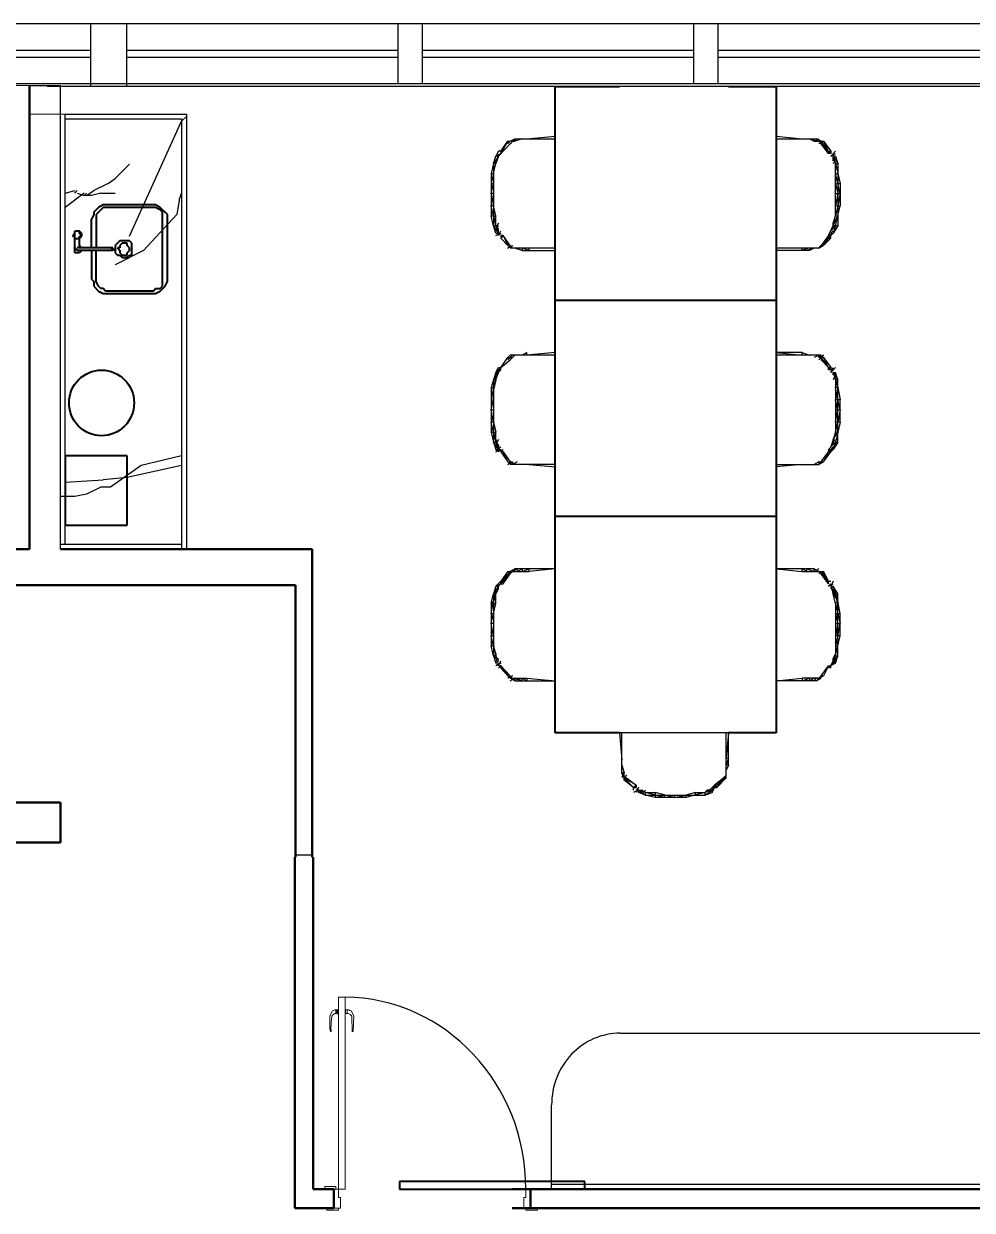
# Model space of a CAD drawing. Header units: millimetres. Extents: x -8 to 5830, y -596 to 3598.
# Drawn here: x 1678.905 to 1682.849, y 2524.939 to 2529.872 of the extents above; entities that cross this region are included whole.
import ezdxf

# ---------------------------------------------------------------- set-up
doc = ezdxf.new("R2010")
doc.units = ezdxf.units.MM
doc.linetypes.add('CONTINU', pattern=[0])
doc.layers.get('0').update_dxf_attribs({"color": 9})

msp = doc.modelspace()

# ---------------------------------------------------------------- linework, layer by layer
for p, q in [((1734.0826, 2529.8719), (1664.1826, 2529.8719)), ((1679.1826, 2529.8719), (1679.1826, 2529.6111)), ((1679.3326, 2529.8719), (1679.3326, 2529.6111)), ((1677.9576, 2529.7619), (1679.1826, 2529.7619)), ((1679.3326, 2529.7619), (1680.4618, 2529.7619)), ((1680.5618, 2529.7619), (1681.6909, 2529.7619)), ((1681.7909, 2529.7619), (1682.9201, 2529.7619)), ((1679.1826, 2529.7319), (1677.9576, 2529.7319)), ((1680.4618, 2529.7319), (1679.3326, 2529.7319)), ((1681.6909, 2529.7319), (1680.5618, 2529.7319)), ((1682.9201, 2529.7319), (1681.7909, 2529.7319)), ((1694.2826, 2529.6219), (1664.4326, 2529.6219))]:
    msp.add_line(p, q)
at = {"lineweight": 20}
for p, q in [((1678.9297, 2529.6154), (1672.5826, 2529.6154)), ((1678.9297, 2529.6154), (1678.9297, 2529.4962)), ((1681.2632, 2529.6111), (1681.4014, 2529.6111)), ((1681.5692, 2529.6111), (1681.431, 2529.6111)), ((1682.7044, 2529.6111), (1682.8426, 2529.6111)), ((1679.0778, 2529.4962), (1678.9297, 2529.4962)), ((1680.2138, 2525.8255), (1680.2138, 2524.9923)), ((1680.2412, 2525.8255), (1680.2138, 2525.8255)), ((1680.2412, 2525.0276), (1680.2412, 2525.8255)), ((1680.1568, 2525.0276), (1680.1568, 2525.0387)), ((1680.1568, 2525.0387), (1680.2032, 2525.0387)), ((1680.2412, 2525.0276), (1680.1568, 2525.0276)), ((1680.2032, 2525.0387), (1680.2032, 2525.0276)), ((1681.0496, 2525.0276), (1680.9926, 2525.0276)), ((1680.9926, 2525.0276), (1680.9926, 2524.9923)), ((1680.2138, 2524.9923), (1680.2222, 2524.9923)), ((1680.2222, 2524.9923), (1680.2222, 2524.948)), ((1680.9926, 2524.9923), (1680.9841, 2524.9923)), ((1680.9841, 2524.9923), (1680.9841, 2524.948)), ((1680.1652, 2524.9392), (1680.1652, 2524.948)), ((1680.1652, 2524.948), (1680.2222, 2524.948)), ((1680.2138, 2524.9392), (1680.1652, 2524.9392)), ((1680.2138, 2524.948), (1680.2138, 2524.9392)), ((1680.9841, 2524.948), (1681.0411, 2524.948)), ((1680.9926, 2524.9392), (1680.9926, 2524.948)), ((1681.0411, 2524.9392), (1680.9926, 2524.9392)), ((1681.0411, 2524.948), (1681.0411, 2524.9392))]:
    msp.add_line(p, q, dxfattribs=at)
at = {"lineweight": 50}
for p, q in [((1678.9297, 2529.6154), (1678.9297, 2527.6875)), ((1678.9297, 2527.6875), (1678.8409, 2527.6875)), ((1680.1044, 2527.6875), (1679.058, 2527.6875)), ((1680.1044, 2526.4067), (1680.1044, 2527.6875)), ((1678.8409, 2527.5385), (1680.0353, 2527.5385)), ((1680.0353, 2527.5385), (1680.0353, 2526.4067)), ((1675.0899, 2526.6341), (1679.058, 2526.6341)), ((1679.058, 2526.6341), (1679.058, 2526.4687)), ((1679.058, 2526.4687), (1672.5372, 2526.4687)), ((1680.0323, 2526.4067), (1680.0323, 2524.948)), ((1680.1082, 2526.4067), (1680.1082, 2525.0276)), ((1680.1948, 2525.0276), (1680.1082, 2525.0276)), ((1680.1948, 2524.948), (1680.1948, 2525.0276)), ((1684.0442, 2525.0276), (1680.9352, 2525.0276)), ((1681.0116, 2524.948), (1681.0116, 2525.0276)), ((1680.0323, 2524.948), (1680.1948, 2524.948)), ((1684.2299, 2524.948), (1680.9352, 2524.948))]:
    msp.add_line(p, q, dxfattribs=at)
at = {"linetype": 'CONTINU', "lineweight": -2}
for p, q in [((1678.9297, 2529.6154), (1679.058, 2529.6154)), ((1680.1044, 2526.4155), (1680.0353, 2526.4155))]:
    msp.add_line(p, q, dxfattribs=at)
at = {"lineweight": 25}
for p, q in [((1692.9999, 2529.6111), (1679.0028, 2529.6111)), ((1679.058, 2527.6875), (1679.058, 2529.6154)), ((1679.0778, 2527.7074), (1679.0778, 2529.4962)), ((1679.0778, 2529.4962), (1679.5812, 2529.4962)), ((1679.5812, 2529.4962), (1679.5812, 2527.6875)), ((1679.0778, 2529.4763), (1679.5615, 2529.4763)), ((1679.3443, 2528.9894), (1679.5615, 2529.4664)), ((1679.5812, 2529.4863), (1679.5615, 2529.4664)), ((1679.5615, 2529.4763), (1679.5615, 2527.6875)), ((1680.9276, 2529.3837), (1680.9474, 2529.394)), ((1680.9375, 2529.3837), (1680.9474, 2529.394)), ((1680.9474, 2529.394), (1680.9474, 2529.3837)), ((1680.977, 2529.394), (1680.9474, 2529.3837)), ((1680.9474, 2529.394), (1681.1152, 2529.394)), ((1680.9967, 2529.394), (1681.1152, 2529.4043)), ((1681.1152, 2529.4043), (1681.1152, 2528.9288)), ((1682.0332, 2529.4043), (1682.1418, 2529.394)), ((1682.0332, 2529.4043), (1682.0332, 2528.9288)), ((1682.0332, 2529.394), (1682.201, 2529.394)), ((1682.1714, 2529.394), (1682.1911, 2529.3837)), ((1682.1911, 2529.3837), (1682.2109, 2529.394)), ((1682.1911, 2529.3837), (1682.1911, 2529.394)), ((1682.2207, 2529.3837), (1682.201, 2529.394)), ((1682.201, 2529.3837), (1682.2109, 2529.394)), ((1680.9276, 2529.3733), (1680.8783, 2529.3216)), ((1680.8881, 2529.3423), (1680.9178, 2529.3837)), ((1680.9178, 2529.3837), (1680.8881, 2529.332)), ((1680.9178, 2529.3837), (1680.9474, 2529.3837)), ((1680.9178, 2529.3733), (1680.9276, 2529.3837)), ((1680.9375, 2529.3837), (1680.9276, 2529.3733)), ((1682.1911, 2529.3837), (1682.2306, 2529.3837)), ((1682.2207, 2529.3837), (1682.2109, 2529.3733)), ((1682.2503, 2529.3423), (1682.2207, 2529.3837)), ((1682.2207, 2529.3733), (1682.2207, 2529.3837)), ((1682.2207, 2529.3837), (1682.2503, 2529.332)), ((1682.2503, 2529.332), (1682.2207, 2529.3733)), ((1682.2306, 2529.3837), (1682.2602, 2529.3423)), ((1682.2503, 2529.3423), (1682.2306, 2529.3837)), ((1680.8783, 2529.3216), (1680.8585, 2529.2906)), ((1680.8585, 2529.2906), (1680.8684, 2529.3216)), ((1680.8783, 2529.3423), (1680.8684, 2529.3216)), ((1680.8684, 2529.3216), (1680.8881, 2529.332)), ((1680.8684, 2529.301), (1680.8783, 2529.3216)), ((1680.8684, 2529.3216), (1680.8783, 2529.3216)), ((1680.8783, 2529.3216), (1680.8684, 2529.2906)), ((1680.8684, 2529.301), (1680.8684, 2529.2906)), ((1680.8881, 2529.3423), (1680.8783, 2529.3423)), ((1680.8881, 2529.3423), (1680.8881, 2529.332)), ((1682.2503, 2529.332), (1682.2503, 2529.3423)), ((1682.2503, 2529.3423), (1682.2602, 2529.3423)), ((1682.2602, 2529.3423), (1682.2503, 2529.332)), ((1682.2602, 2529.332), (1682.2503, 2529.332)), ((1682.2602, 2529.3216), (1682.28, 2529.3423)), ((1682.2602, 2529.3423), (1682.2602, 2529.332)), ((1682.2602, 2529.3216), (1682.28, 2529.332)), ((1682.28, 2529.3216), (1682.2701, 2529.3216)), ((1682.2701, 2529.3216), (1682.2898, 2529.2906)), ((1682.28, 2529.2906), (1682.2701, 2529.3216)), ((1682.2701, 2529.301), (1682.2701, 2529.3216)), ((1682.2701, 2529.2906), (1682.28, 2529.301)), ((1682.28, 2529.3216), (1682.2898, 2529.2906)), ((1679.2851, 2529.2279), (1679.3443, 2529.2875)), ((1680.8585, 2529.2906), (1680.8487, 2529.2493)), ((1680.8585, 2529.2493), (1680.8487, 2529.2079)), ((1680.8487, 2529.2493), (1680.8487, 2529.0736)), ((1680.8487, 2529.2493), (1680.8585, 2529.2493)), ((1680.8585, 2529.2493), (1680.8684, 2529.2906)), ((1680.8585, 2529.2906), (1680.8585, 2529.0322)), ((1680.8684, 2529.2906), (1680.8585, 2529.2906)), ((1682.28, 2529.2906), (1682.2898, 2529.2906)), ((1682.28, 2529.0736), (1682.28, 2529.2906)), ((1682.28, 2529.2906), (1682.2997, 2529.2079)), ((1682.2997, 2529.1666), (1682.28, 2529.2493)), ((1682.28, 2529.2493), (1682.2898, 2529.2493)), ((1682.2898, 2529.2906), (1682.2898, 2529.0322)), ((1679.2555, 2529.208), (1679.1962, 2529.1782)), ((1679.2555, 2529.208), (1679.2851, 2529.2279)), ((1680.8487, 2529.2079), (1680.8585, 2529.2079)), ((1680.8487, 2529.1666), (1680.8585, 2529.2079)), ((1682.28, 2529.2079), (1682.2997, 2529.2079)), ((1682.28, 2529.2079), (1682.2898, 2529.1666)), ((1682.2997, 2529.2079), (1682.2997, 2529.1149)), ((1679.0778, 2529.1682), (1679.1173, 2529.1782)), ((1679.1567, 2529.1682), (1679.0778, 2529.1086)), ((1679.1173, 2529.1682), (1679.1271, 2529.1782)), ((1679.1271, 2529.1682), (1679.1567, 2529.1583)), ((1679.1666, 2529.1682), (1679.1567, 2529.1583)), ((1679.1864, 2529.1583), (1679.1567, 2529.1583)), ((1679.1666, 2529.1583), (1679.1962, 2529.1782)), ((1679.2258, 2529.1682), (1679.1864, 2529.1583)), ((1679.2258, 2529.1682), (1679.2851, 2529.1682)), ((1679.5516, 2529.1384), (1679.5615, 2529.1682)), ((1680.8585, 2529.1666), (1680.8487, 2529.1666)), ((1680.8487, 2529.1666), (1680.8585, 2529.1149)), ((1682.2898, 2529.1666), (1682.28, 2529.1149)), ((1682.28, 2529.1666), (1682.2997, 2529.1666)), ((1682.2997, 2529.1666), (1682.2898, 2529.1149)), ((1679.5516, 2529.1384), (1679.5417, 2529.0788)), ((1680.8585, 2529.0736), (1680.8487, 2529.1149)), ((1680.8585, 2529.1149), (1680.8487, 2529.1149)), ((1680.8684, 2529.0736), (1680.8585, 2529.1149)), ((1682.28, 2529.0322), (1682.2997, 2529.1149)), ((1682.2898, 2529.1149), (1682.28, 2529.0736)), ((1682.28, 2529.1149), (1682.2997, 2529.1149)), ((1679.4035, 2528.9297), (1679.5417, 2529.0788)), ((1680.8585, 2529.0322), (1680.8487, 2529.0736)), ((1680.8487, 2529.0736), (1680.8684, 2529.0736)), ((1680.8684, 2529.0425), (1680.8585, 2529.0736)), ((1680.8585, 2529.0736), (1680.8684, 2529.0322)), ((1680.8684, 2529.0322), (1680.8684, 2529.0736)), ((1682.2503, 2528.9909), (1682.2898, 2529.0736)), ((1682.2701, 2529.0425), (1682.28, 2529.0736)), ((1682.2701, 2529.0322), (1682.28, 2529.0736)), ((1682.28, 2529.0736), (1682.2898, 2529.0736)), ((1680.8783, 2529.0012), (1680.8585, 2529.0322)), ((1680.8585, 2529.0322), (1680.8684, 2529.0322)), ((1680.8684, 2529.0012), (1680.8585, 2529.0322)), ((1680.8783, 2529.0425), (1680.8684, 2529.0219)), ((1680.8684, 2529.0322), (1680.8783, 2529.0012)), ((1680.8684, 2529.0219), (1680.8783, 2529.0322)), ((1680.8684, 2529.0322), (1680.8783, 2529.0115)), ((1680.8684, 2528.9909), (1680.8881, 2529.0012)), ((1680.8684, 2529.0012), (1680.8783, 2529.0012)), ((1680.8783, 2529.0012), (1680.8783, 2529.0219)), ((1680.8783, 2528.9909), (1680.8881, 2529.0115)), ((1680.8881, 2529.0012), (1680.8783, 2528.9909)), ((1682.2207, 2528.9495), (1682.2701, 2529.0012)), ((1682.2701, 2529.0012), (1682.2503, 2528.9909)), ((1682.2602, 2529.0115), (1682.28, 2529.0322)), ((1682.2602, 2529.0012), (1682.2701, 2529.0115)), ((1682.2701, 2529.0219), (1682.2701, 2529.0425)), ((1682.2898, 2529.0322), (1682.2701, 2529.0322)), ((1682.28, 2529.0322), (1682.2701, 2529.0012)), ((1682.2898, 2529.0322), (1682.2701, 2529.0012)), ((1680.898, 2528.9909), (1680.8881, 2528.9805)), ((1680.898, 2528.9909), (1680.8881, 2528.9909)), ((1680.8881, 2528.9909), (1680.8881, 2528.9805)), ((1680.8881, 2528.9805), (1680.9178, 2528.9495)), ((1680.898, 2528.9909), (1680.9178, 2528.9495)), ((1680.9276, 2528.9495), (1680.898, 2528.9909)), ((1680.9178, 2528.9495), (1680.9276, 2528.9495)), ((1680.9276, 2528.9495), (1680.9178, 2528.9392)), ((1680.9178, 2528.9392), (1680.9375, 2528.9495)), ((1680.9375, 2528.9495), (1680.9276, 2528.9392)), ((1682.2109, 2528.9392), (1682.2306, 2528.9495)), ((1682.2109, 2528.9392), (1682.2207, 2528.9495)), ((1682.2503, 2528.9909), (1682.2207, 2528.9495)), ((1682.2207, 2528.9495), (1682.2306, 2528.9495)), ((1682.2306, 2528.9495), (1682.2602, 2528.9805)), ((1682.2306, 2528.9495), (1682.2503, 2528.9805)), ((1682.2602, 2528.9909), (1682.2503, 2528.9909)), ((1682.2503, 2528.9805), (1682.2503, 2528.9909)), ((1682.2503, 2528.9805), (1682.2602, 2528.9805)), ((1682.2602, 2528.9805), (1682.2602, 2528.9909)), ((1679.4035, 2528.9297), (1679.2851, 2528.8701)), ((1681.1152, 2528.9392), (1680.9276, 2528.9392)), ((1680.977, 2528.9288), (1680.9474, 2528.9392)), ((1680.9572, 2528.9392), (1680.977, 2528.9288)), ((1681.0066, 2528.9288), (1680.977, 2528.9392)), ((1680.977, 2528.9392), (1680.977, 2528.9288)), ((1680.977, 2528.9288), (1681.1152, 2528.9288)), ((1681.0066, 2528.9288), (1681.0066, 2528.9392)), ((1682.2109, 2528.9392), (1682.0332, 2528.9392)), ((1682.1714, 2528.9288), (1682.0332, 2528.9288)), ((1682.1418, 2528.9288), (1682.1418, 2528.9392)), ((1682.1615, 2528.9392), (1682.1418, 2528.9288)), ((1682.1615, 2528.9392), (1682.1615, 2528.9288)), ((1682.1911, 2528.9392), (1682.1615, 2528.9288)), ((1682.1911, 2528.9392), (1682.1714, 2528.9288)), ((1680.8881, 2528.443), (1680.9178, 2528.4844)), ((1680.8881, 2528.443), (1680.9276, 2528.474)), ((1680.9178, 2528.4844), (1680.9276, 2528.4947)), ((1680.9178, 2528.474), (1680.9276, 2528.4844)), ((1680.9178, 2528.4844), (1680.9375, 2528.4844)), ((1680.9276, 2528.4844), (1680.9375, 2528.4947)), ((1681.1152, 2528.4947), (1680.9276, 2528.4947)), ((1680.9276, 2528.474), (1680.9375, 2528.4844)), ((1680.9474, 2528.4947), (1680.9375, 2528.4844)), ((1680.9967, 2528.505), (1680.977, 2528.4947)), ((1681.1152, 2528.505), (1680.9967, 2528.4947)), ((1680.9967, 2528.4947), (1680.9967, 2528.505)), ((1681.1152, 2528.505), (1681.1152, 2528.0296)), ((1682.0332, 2528.505), (1682.0332, 2528.0296)), ((1682.1418, 2528.505), (1682.0332, 2528.505)), ((1682.0332, 2528.505), (1682.1418, 2528.4947)), ((1682.2207, 2528.4947), (1682.0332, 2528.4947)), ((1682.1418, 2528.4947), (1682.1418, 2528.505)), ((1682.1418, 2528.505), (1682.1714, 2528.4947)), ((1682.2109, 2528.4947), (1682.1911, 2528.4844)), ((1682.2306, 2528.4947), (1682.2109, 2528.4844)), ((1682.2109, 2528.4844), (1682.2207, 2528.4947)), ((1682.2109, 2528.4844), (1682.2109, 2528.4947)), ((1682.2306, 2528.4844), (1682.2109, 2528.4844)), ((1682.2109, 2528.474), (1682.2207, 2528.4844)), ((1682.2207, 2528.4844), (1682.2306, 2528.4947)), ((1682.2503, 2528.443), (1682.2207, 2528.4844)), ((1682.2207, 2528.4844), (1682.2207, 2528.474)), ((1682.2207, 2528.474), (1682.2503, 2528.443)), ((1682.2503, 2528.443), (1682.2306, 2528.4844)), ((1682.2306, 2528.4844), (1682.2602, 2528.443)), ((1680.8684, 2528.4224), (1680.8585, 2528.3913)), ((1680.8783, 2528.4224), (1680.8585, 2528.3913)), ((1680.8684, 2528.4224), (1680.8783, 2528.443)), ((1680.8684, 2528.4224), (1680.8881, 2528.443)), ((1680.8881, 2528.4327), (1680.8684, 2528.4224)), ((1680.8684, 2528.412), (1680.8881, 2528.4327)), ((1680.8684, 2528.4224), (1680.8783, 2528.4224)), ((1680.8684, 2528.3913), (1680.8783, 2528.4224)), ((1680.8684, 2528.3913), (1680.8684, 2528.412)), ((1680.8783, 2528.443), (1680.8881, 2528.443)), ((1680.8881, 2528.4327), (1680.8881, 2528.443)), ((1682.2503, 2528.443), (1682.2602, 2528.443)), ((1682.2503, 2528.4327), (1682.2602, 2528.443)), ((1682.2503, 2528.4327), (1682.2503, 2528.443)), ((1682.2602, 2528.4327), (1682.2503, 2528.4327)), ((1682.28, 2528.443), (1682.2602, 2528.4224)), ((1682.2602, 2528.4224), (1682.2701, 2528.443)), ((1682.2602, 2528.443), (1682.2602, 2528.4327)), ((1682.2701, 2528.4224), (1682.2898, 2528.3913)), ((1682.2701, 2528.4224), (1682.28, 2528.3913)), ((1682.2701, 2528.412), (1682.2701, 2528.4224)), ((1682.2701, 2528.4224), (1682.28, 2528.4224)), ((1682.28, 2528.412), (1682.2701, 2528.3913)), ((1682.2898, 2528.3913), (1682.28, 2528.4224)), ((1680.8585, 2528.3913), (1680.8487, 2528.3603)), ((1680.8487, 2528.3603), (1680.8585, 2528.3603)), ((1680.8487, 2528.3603), (1680.8487, 2528.1743)), ((1680.8585, 2528.3603), (1680.8487, 2528.3086)), ((1680.8684, 2528.3913), (1680.8585, 2528.35)), ((1680.8585, 2528.3913), (1680.8585, 2528.1329)), ((1680.8585, 2528.3913), (1680.8684, 2528.3913)), ((1680.8684, 2528.3913), (1680.8585, 2528.3603)), ((1682.2898, 2528.3913), (1682.28, 2528.3913)), ((1682.28, 2528.3913), (1682.2898, 2528.3603)), ((1682.28, 2528.3913), (1682.28, 2528.1743)), ((1682.2898, 2528.3086), (1682.28, 2528.3603)), ((1682.2898, 2528.3603), (1682.28, 2528.3603)), ((1682.2898, 2528.1329), (1682.2898, 2528.3913)), ((1682.2898, 2528.3603), (1682.2997, 2528.3086)), ((1680.8487, 2528.2673), (1680.8585, 2528.3086)), ((1680.8487, 2528.3086), (1680.8585, 2528.3086)), ((1682.2997, 2528.2673), (1682.28, 2528.35)), ((1682.2898, 2528.2673), (1682.28, 2528.3086)), ((1682.2997, 2528.3086), (1682.28, 2528.3086)), ((1682.2997, 2528.2156), (1682.2997, 2528.3086)), ((1680.8585, 2528.2156), (1680.8487, 2528.2673)), ((1680.8487, 2528.2673), (1680.8585, 2528.2673)), ((1682.28, 2528.2156), (1682.2898, 2528.2673)), ((1682.28, 2528.2673), (1682.2997, 2528.2673)), ((1682.2997, 2528.2673), (1682.2898, 2528.2156)), ((1680.8585, 2528.1743), (1680.8487, 2528.2156)), ((1680.8585, 2528.2156), (1680.8487, 2528.2156)), ((1680.8585, 2528.2156), (1680.8684, 2528.1743)), ((1682.28, 2528.1743), (1682.2898, 2528.2156)), ((1682.2997, 2528.2156), (1682.28, 2528.2156)), ((1682.2997, 2528.2156), (1682.28, 2528.1329)), ((1680.8487, 2528.1743), (1680.8684, 2528.1743)), ((1680.8487, 2528.1743), (1680.8585, 2528.1329)), ((1680.8585, 2528.1743), (1680.8684, 2528.1329)), ((1680.8684, 2528.1433), (1680.8585, 2528.1743)), ((1680.8684, 2528.1329), (1680.8684, 2528.1743)), ((1682.28, 2528.1743), (1682.2701, 2528.1433)), ((1682.2701, 2528.1433), (1682.2898, 2528.1743)), ((1682.2898, 2528.1743), (1682.28, 2528.1743)), ((1680.8684, 2528.1123), (1680.8585, 2528.1329)), ((1680.8585, 2528.1329), (1680.8684, 2528.1019)), ((1680.8783, 2528.1019), (1680.8585, 2528.1329)), ((1680.8585, 2528.1329), (1680.8684, 2528.1329)), ((1680.8684, 2528.1433), (1680.8783, 2528.1123)), ((1680.8783, 2528.1433), (1680.8684, 2528.1226)), ((1680.8684, 2528.1329), (1680.8783, 2528.1123)), ((1680.8783, 2528.1019), (1680.8684, 2528.1329)), ((1680.8684, 2528.1019), (1680.8684, 2528.1123)), ((1680.8881, 2528.1123), (1680.8684, 2528.0916)), ((1680.8783, 2528.1226), (1680.8783, 2528.1019)), ((1682.28, 2528.1329), (1682.2503, 2528.1019)), ((1682.2701, 2528.1433), (1682.2602, 2528.1123)), ((1682.2898, 2528.1329), (1682.2602, 2528.1019)), ((1682.2602, 2528.0916), (1682.2701, 2528.1123)), ((1682.2701, 2528.1329), (1682.28, 2528.1433)), ((1682.2701, 2528.1433), (1682.2701, 2528.1226)), ((1682.2898, 2528.1329), (1682.2701, 2528.1019)), ((1682.28, 2528.1329), (1682.2701, 2528.1019)), ((1682.2701, 2528.1019), (1682.2701, 2528.1123)), ((1682.28, 2528.1329), (1682.2898, 2528.1329)), ((1679.5615, 2528.0751), (1679.3937, 2528.0353)), ((1680.8684, 2528.1019), (1680.8881, 2528.1019)), ((1680.8684, 2528.0916), (1680.8881, 2528.1019)), ((1680.8881, 2528.1019), (1680.8783, 2528.0916)), ((1680.898, 2528.1019), (1680.8881, 2528.0916)), ((1680.8881, 2528.1019), (1680.8881, 2528.0916)), ((1680.898, 2528.0916), (1680.8881, 2528.0916)), ((1680.8881, 2528.0916), (1680.9178, 2528.0502)), ((1680.9178, 2528.0502), (1680.898, 2528.0916)), ((1680.898, 2528.0916), (1680.9276, 2528.0502)), ((1682.2207, 2528.0502), (1682.2503, 2528.0916)), ((1682.2306, 2528.0502), (1682.2602, 2528.0916)), ((1682.2503, 2528.0916), (1682.2306, 2528.0502)), ((1682.2503, 2528.1019), (1682.2503, 2528.0916)), ((1682.2701, 2528.1019), (1682.2503, 2528.0916)), ((1682.2503, 2528.1019), (1682.2701, 2528.1019)), ((1682.2503, 2528.0916), (1682.2602, 2528.0916)), ((1682.2602, 2528.0916), (1682.2701, 2528.1019)), ((1679.3937, 2528.0353), (1679.2653, 2527.9459)), ((1679.5615, 2528.0353), (1679.3344, 2527.9857)), ((1680.9276, 2528.0502), (1680.9178, 2528.0399)), ((1680.9178, 2528.0502), (1680.9375, 2528.0502)), ((1680.9178, 2528.0399), (1680.9375, 2528.0502)), ((1680.9276, 2528.0399), (1680.9375, 2528.0502)), ((1681.1152, 2528.0399), (1680.9276, 2528.0399)), ((1680.9572, 2528.0502), (1680.9375, 2528.0399)), ((1680.9375, 2528.0502), (1680.9375, 2528.0399)), ((1681.0066, 2528.0399), (1681.1152, 2528.0296)), ((1682.1418, 2528.0399), (1682.0332, 2528.0296)), ((1682.0332, 2528.0399), (1682.2109, 2528.0399)), ((1682.2109, 2528.0502), (1682.1911, 2528.0399)), ((1682.2207, 2528.0502), (1682.2109, 2528.0399)), ((1682.2109, 2528.0399), (1682.2306, 2528.0502)), ((1682.2109, 2528.0502), (1682.2109, 2528.0399)), ((1682.2109, 2528.0502), (1682.2306, 2528.0502)), ((1679.0778, 2527.9658), (1679.2357, 2527.9757)), ((1679.3344, 2527.9857), (1679.2357, 2527.9757)), ((1679.1666, 2527.9161), (1679.1173, 2527.9062)), ((1679.2258, 2527.9459), (1679.1666, 2527.9161)), ((1679.2653, 2527.9459), (1679.2258, 2527.9459)), ((1679.1173, 2527.9062), (1679.058, 2527.9062)), ((1679.5615, 2527.7074), (1679.058, 2527.7074)), ((1679.5812, 2527.6875), (1679.058, 2527.6875)), ((1680.9178, 2527.5954), (1680.8881, 2527.5541)), ((1680.898, 2527.5541), (1680.9178, 2527.5954)), ((1680.9276, 2527.5954), (1680.898, 2527.5541)), ((1680.898, 2527.5437), (1680.9276, 2527.5954)), ((1680.898, 2527.5437), (1680.9276, 2527.5851)), ((1680.9178, 2527.5954), (1681.0066, 2527.5954)), ((1680.9474, 2527.6058), (1680.9276, 2527.5954)), ((1680.9375, 2527.5954), (1680.9276, 2527.5851)), ((1680.9276, 2527.5851), (1680.9276, 2527.5954)), ((1680.9375, 2527.5954), (1680.9474, 2527.6058)), ((1680.9375, 2527.5954), (1680.9572, 2527.6058)), ((1681.1152, 2527.6058), (1680.9474, 2527.6058)), ((1680.9572, 2527.6058), (1680.9572, 2527.5954)), ((1680.9572, 2527.5954), (1680.977, 2527.6058)), ((1680.977, 2527.6058), (1680.977, 2527.5954)), ((1680.977, 2527.5954), (1681.0066, 2527.6058)), ((1681.1152, 2527.6058), (1681.0066, 2527.5954)), ((1681.0066, 2527.5954), (1681.0066, 2527.6058)), ((1681.1152, 2527.1406), (1681.1152, 2527.6058)), ((1682.1911, 2527.6058), (1682.0332, 2527.6058)), ((1682.0332, 2527.1406), (1682.0332, 2527.6058)), ((1682.0332, 2527.6058), (1682.1418, 2527.5954)), ((1682.1615, 2527.5954), (1682.1418, 2527.6058)), ((1682.1418, 2527.5954), (1682.1418, 2527.6058)), ((1682.1418, 2527.5954), (1682.2306, 2527.5954)), ((1682.1615, 2527.5954), (1682.1615, 2527.6058)), ((1682.1615, 2527.6058), (1682.1911, 2527.5954)), ((1682.2109, 2527.5954), (1682.1911, 2527.6058)), ((1682.1911, 2527.5954), (1682.1911, 2527.6058)), ((1682.2109, 2527.6058), (1682.1911, 2527.5954)), ((1682.2207, 2527.5954), (1682.2109, 2527.5851)), ((1682.2207, 2527.5851), (1682.2207, 2527.5954)), ((1682.2207, 2527.5954), (1682.2503, 2527.5541)), ((1682.2207, 2527.5954), (1682.2503, 2527.5437)), ((1682.2503, 2527.5437), (1682.2207, 2527.5851)), ((1682.2503, 2527.5541), (1682.2306, 2527.5954)), ((1682.2306, 2527.5954), (1682.2503, 2527.5437)), ((1680.8783, 2527.5334), (1680.8585, 2527.5024)), ((1680.8684, 2527.5334), (1680.8585, 2527.5024)), ((1680.8881, 2527.5541), (1680.8684, 2527.5334)), ((1680.8684, 2527.5334), (1680.8881, 2527.5437)), ((1680.8684, 2527.5334), (1680.8783, 2527.5334)), ((1680.8684, 2527.5024), (1680.8783, 2527.5334)), ((1680.8684, 2527.5024), (1680.8783, 2527.5231)), ((1680.8783, 2527.5334), (1680.898, 2527.5541)), ((1680.8783, 2527.5231), (1680.8783, 2527.5334)), ((1680.8881, 2527.5437), (1680.8881, 2527.5541)), ((1680.8881, 2527.5541), (1680.898, 2527.5541)), ((1680.8881, 2527.5437), (1680.898, 2527.5437)), ((1680.898, 2527.5541), (1680.898, 2527.5437)), ((1682.2503, 2527.5437), (1682.2503, 2527.5541)), ((1682.2503, 2527.5541), (1682.2602, 2527.5541)), ((1682.2602, 2527.5437), (1682.2503, 2527.5334)), ((1682.2503, 2527.5334), (1682.2701, 2527.5437)), ((1682.2701, 2527.5541), (1682.2602, 2527.5334)), ((1682.2602, 2527.5231), (1682.2701, 2527.5334)), ((1682.2602, 2527.5334), (1682.2701, 2527.5024)), ((1682.28, 2527.5024), (1682.2602, 2527.5334)), ((1682.2602, 2527.5334), (1682.2701, 2527.5334)), ((1682.2898, 2527.5024), (1682.2701, 2527.5334)), ((1682.2701, 2527.5334), (1682.28, 2527.5024)), ((1682.2701, 2527.5231), (1682.2701, 2527.5024)), ((1680.8487, 2527.461), (1680.8585, 2527.5024)), ((1680.8487, 2527.4197), (1680.8585, 2527.4714)), ((1680.8585, 2527.4714), (1680.8487, 2527.461)), ((1680.8585, 2527.461), (1680.8684, 2527.5024)), ((1680.8585, 2527.5024), (1680.8585, 2527.244)), ((1680.8585, 2527.4714), (1680.8684, 2527.5024)), ((1680.8585, 2527.5024), (1680.8684, 2527.5024)), ((1680.8684, 2527.461), (1680.8684, 2527.5024)), ((1682.28, 2527.461), (1682.2701, 2527.5024)), ((1682.2701, 2527.5024), (1682.2898, 2527.4714)), ((1682.2701, 2527.5024), (1682.2898, 2527.5024)), ((1682.28, 2527.5024), (1682.2898, 2527.4714)), ((1682.2997, 2527.4197), (1682.28, 2527.5024)), ((1682.2898, 2527.4714), (1682.28, 2527.461)), ((1682.2898, 2527.244), (1682.2898, 2527.5024)), ((1682.2997, 2527.4197), (1682.2898, 2527.4714)), ((1680.8487, 2527.461), (1680.8487, 2527.2853)), ((1680.8585, 2527.461), (1680.8684, 2527.461)), ((1680.8585, 2527.4197), (1680.8684, 2527.461)), ((1682.28, 2527.461), (1682.2997, 2527.3784)), ((1682.28, 2527.461), (1682.28, 2527.244)), ((1680.8487, 2527.3784), (1680.8585, 2527.4197)), ((1680.8487, 2527.4197), (1680.8585, 2527.4197)), ((1680.8585, 2527.3784), (1680.8487, 2527.3784)), ((1680.8585, 2527.3267), (1680.8487, 2527.3784)), ((1682.28, 2527.4197), (1682.2898, 2527.3784)), ((1682.28, 2527.4197), (1682.2997, 2527.4197)), ((1682.28, 2527.3784), (1682.2997, 2527.3784)), ((1682.2898, 2527.3784), (1682.28, 2527.3267)), ((1682.2898, 2527.3267), (1682.2997, 2527.3784)), ((1682.2997, 2527.3267), (1682.2997, 2527.4197)), ((1680.8585, 2527.2853), (1680.8487, 2527.3267)), ((1680.8487, 2527.3267), (1680.8585, 2527.3267)), ((1682.28, 2527.244), (1682.2997, 2527.3267)), ((1682.2898, 2527.3267), (1682.28, 2527.2853)), ((1682.2997, 2527.3267), (1682.28, 2527.3267)), ((1680.8585, 2527.244), (1680.8487, 2527.2853)), ((1680.8487, 2527.2853), (1680.8585, 2527.2853)), ((1680.8684, 2527.2543), (1680.8585, 2527.2853)), ((1680.8585, 2527.2853), (1680.8684, 2527.244)), ((1682.28, 2527.2853), (1682.2898, 2527.2853)), ((1680.8585, 2527.244), (1680.8783, 2527.2233)), ((1680.8684, 2527.244), (1680.8585, 2527.244)), ((1680.8585, 2527.244), (1680.8684, 2527.213)), ((1680.8684, 2527.2543), (1680.8684, 2527.2336)), ((1680.8783, 2527.2233), (1680.8684, 2527.244)), ((1680.8684, 2527.2233), (1680.8783, 2527.2336)), ((1680.8684, 2527.213), (1680.8783, 2527.2233)), ((1680.8783, 2527.2026), (1680.8881, 2527.2233)), ((1682.2602, 2527.2026), (1682.28, 2527.244)), ((1682.28, 2527.2543), (1682.2701, 2527.2336)), ((1682.2898, 2527.244), (1682.2701, 2527.213)), ((1682.2701, 2527.2336), (1682.28, 2527.244)), ((1682.28, 2527.244), (1682.2701, 2527.213)), ((1682.2701, 2527.213), (1682.2701, 2527.2336)), ((1682.28, 2527.244), (1682.2898, 2527.244)), ((1682.28, 2527.213), (1682.2898, 2527.244)), ((1680.8881, 2527.213), (1680.8684, 2527.2026)), ((1680.8684, 2527.2026), (1680.8783, 2527.213)), ((1680.8881, 2527.2026), (1680.8783, 2527.2026)), ((1680.8783, 2527.1923), (1680.8881, 2527.2026)), ((1680.9276, 2527.1613), (1680.8881, 2527.2026)), ((1680.8881, 2527.2026), (1680.9178, 2527.1613)), ((1680.8881, 2527.2026), (1680.8881, 2527.1923)), ((1680.8881, 2527.1923), (1680.9178, 2527.1613)), ((1682.2207, 2527.1613), (1682.2503, 2527.2026)), ((1682.2503, 2527.2026), (1682.2306, 2527.1613)), ((1682.2503, 2527.1923), (1682.2701, 2527.213)), ((1682.2503, 2527.2026), (1682.2602, 2527.2026)), ((1682.28, 2527.213), (1682.2602, 2527.2026)), ((1682.2602, 2527.1923), (1682.2602, 2527.2026)), ((1682.2701, 2527.213), (1682.28, 2527.213)), ((1680.9178, 2527.1613), (1680.9276, 2527.1613)), ((1680.9276, 2527.1613), (1680.9178, 2527.151)), ((1680.9375, 2527.1613), (1680.9178, 2527.151)), ((1680.9276, 2527.151), (1680.9375, 2527.1613)), ((1680.9474, 2527.1406), (1680.9276, 2527.151)), ((1680.9276, 2527.1406), (1680.9474, 2527.151)), ((1680.9276, 2527.151), (1680.9967, 2527.151)), ((1680.9474, 2527.151), (1680.9474, 2527.1406)), ((1680.977, 2527.1406), (1680.9474, 2527.151)), ((1680.9474, 2527.151), (1680.9671, 2527.1406)), ((1680.9474, 2527.1406), (1681.1152, 2527.1406)), ((1680.977, 2527.1406), (1680.977, 2527.151)), ((1680.977, 2527.151), (1680.9967, 2527.1406)), ((1680.9967, 2527.151), (1681.1152, 2527.1406)), ((1680.9967, 2527.151), (1680.9967, 2527.1406)), ((1682.0332, 2527.1406), (1682.1418, 2527.151)), ((1682.201, 2527.1406), (1682.0332, 2527.1406)), ((1682.1418, 2527.1406), (1682.1714, 2527.151)), ((1682.2207, 2527.151), (1682.1418, 2527.151)), ((1682.1418, 2527.151), (1682.1418, 2527.1406)), ((1682.1714, 2527.151), (1682.1714, 2527.1406)), ((1682.1714, 2527.1406), (1682.1911, 2527.151)), ((1682.1911, 2527.1406), (1682.201, 2527.151)), ((1682.2109, 2527.151), (1682.201, 2527.1406)), ((1682.201, 2527.1406), (1682.2207, 2527.151)), ((1682.2109, 2527.151), (1682.2207, 2527.1613)), ((1682.2109, 2527.151), (1682.2306, 2527.1613)), ((1682.2306, 2527.1613), (1682.2207, 2527.1613)), ((1681.8358, 2526.9235), (1681.3817, 2526.9235)), ((1681.3817, 2526.9235), (1681.3916, 2526.8098)), ((1681.3916, 2526.7582), (1681.3916, 2526.9235)), ((1681.8358, 2526.9235), (1681.8259, 2526.8202)), ((1681.8259, 2526.7375), (1681.8259, 2526.9235)), ((1681.8358, 2526.7892), (1681.8358, 2526.9235)), ((1681.3916, 2526.7892), (1681.4014, 2526.7582)), ((1681.8259, 2526.8202), (1681.8358, 2526.8202)), ((1681.8358, 2526.8202), (1681.8259, 2526.7892)), ((1681.8358, 2526.7892), (1681.8259, 2526.7892)), ((1681.8358, 2526.7892), (1681.8259, 2526.7685)), ((1681.4014, 2526.7375), (1681.3916, 2526.7582)), ((1681.4014, 2526.7582), (1681.3916, 2526.7582)), ((1681.3916, 2526.7478), (1681.4014, 2526.7582)), ((1681.4014, 2526.7582), (1681.3916, 2526.7375)), ((1681.4014, 2526.7272), (1681.4014, 2526.7582)), ((1681.4113, 2526.7478), (1681.4014, 2526.7375)), ((1681.4409, 2526.6961), (1681.4014, 2526.7375)), ((1681.4014, 2526.7375), (1681.4113, 2526.7375)), ((1681.4508, 2526.7065), (1681.4014, 2526.7375)), ((1681.4113, 2526.7375), (1681.4508, 2526.7065)), ((1681.8259, 2526.7478), (1681.7667, 2526.6858)), ((1681.816, 2526.7375), (1681.7765, 2526.7065)), ((1681.7864, 2526.7065), (1681.8259, 2526.7375)), ((1681.7864, 2526.6961), (1681.8259, 2526.7375)), ((1681.816, 2526.7272), (1681.8259, 2526.7478)), ((1681.816, 2526.7375), (1681.8259, 2526.7375)), ((1681.4409, 2526.6961), (1681.4014, 2526.7272)), ((1681.4409, 2526.6961), (1681.4508, 2526.7065)), ((1681.4409, 2526.6961), (1681.4508, 2526.6961)), ((1681.4409, 2526.6858), (1681.4409, 2526.6961)), ((1681.4607, 2526.6858), (1681.4409, 2526.6755)), ((1681.4508, 2526.7065), (1681.4508, 2526.6961)), ((1681.4607, 2526.6961), (1681.4508, 2526.6858)), ((1681.4607, 2526.6961), (1681.4508, 2526.6755)), ((1681.4903, 2526.6755), (1681.4607, 2526.6858)), ((1681.4607, 2526.6755), (1681.4607, 2526.6858)), ((1681.4607, 2526.6858), (1681.4804, 2526.6858)), ((1681.4607, 2526.6858), (1681.4903, 2526.6651)), ((1681.4804, 2526.6755), (1681.4903, 2526.6858)), ((1681.7371, 2526.6651), (1681.7667, 2526.6858)), ((1681.7371, 2526.6755), (1681.7568, 2526.6858)), ((1681.7667, 2526.6858), (1681.7371, 2526.6755)), ((1681.7469, 2526.6858), (1681.7371, 2526.6755)), ((1681.7667, 2526.6858), (1681.7469, 2526.6858)), ((1681.7568, 2526.6858), (1681.7765, 2526.7065)), ((1681.7765, 2526.7065), (1681.7667, 2526.6858)), ((1681.7667, 2526.6755), (1681.7765, 2526.6961)), ((1681.7667, 2526.6858), (1681.7667, 2526.6755)), ((1681.7864, 2526.7065), (1681.7765, 2526.7065)), ((1681.7765, 2526.7065), (1681.7765, 2526.6961)), ((1681.7765, 2526.6961), (1681.7864, 2526.6961)), ((1681.7864, 2526.6961), (1681.7864, 2526.7065)), ((1681.4903, 2526.6651), (1681.4607, 2526.6755)), ((1681.5692, 2526.6548), (1681.4903, 2526.6755)), ((1681.4903, 2526.6651), (1681.4903, 2526.6755)), ((1681.4903, 2526.6755), (1681.5298, 2526.6755)), ((1681.5298, 2526.6548), (1681.4903, 2526.6651)), ((1681.4903, 2526.6651), (1681.7371, 2526.6651)), ((1681.5298, 2526.6755), (1681.5298, 2526.6548)), ((1681.6087, 2526.6548), (1681.5298, 2526.6755)), ((1681.6581, 2526.6548), (1681.5298, 2526.6548)), ((1681.5692, 2526.6548), (1681.5692, 2526.6651)), ((1681.6087, 2526.6651), (1681.6087, 2526.6548)), ((1681.6087, 2526.6548), (1681.6581, 2526.6651)), ((1681.7371, 2526.6755), (1681.6581, 2526.6548)), ((1681.6976, 2526.6755), (1681.6581, 2526.6651)), ((1681.6581, 2526.6651), (1681.6581, 2526.6548)), ((1681.6976, 2526.6755), (1681.7371, 2526.6755)), ((1681.6976, 2526.6651), (1681.6976, 2526.6755)), ((1681.7371, 2526.6755), (1681.7371, 2526.6651)), ((1681.7371, 2526.6651), (1681.7667, 2526.6755)), ((1681.3847, 2525.6752), (1683.1872, 2525.6752)), ((1681.0998, 2525.0276), (1681.0998, 2525.3768)), ((1681.0998, 2525.0475), (1683.1872, 2525.0475)), ((1681.4671, 2525.0276), (1681.3151, 2525.0276)), ((1681.6929, 2525.0276), (1681.543, 2525.0276)), ((1682.1467, 2525.0276), (1681.9947, 2525.0276))]:
    msp.add_line(p, q, dxfattribs=at)
at = {"lineweight": 40}
for p, q in [((1681.1152, 2529.6111), (1681.3817, 2529.6111)), ((1681.1152, 2526.9235), (1681.1152, 2529.6111)), ((1681.8358, 2529.6111), (1682.0332, 2529.6111)), ((1682.0332, 2529.6111), (1682.0332, 2526.9235)), ((1679.1962, 2529.0887), (1679.216, 2529.1086)), ((1679.2258, 2529.0987), (1679.2061, 2529.0788)), ((1679.2357, 2529.1186), (1679.216, 2529.1086)), ((1679.2357, 2529.1086), (1679.2258, 2529.0987)), ((1679.4529, 2529.1186), (1679.2357, 2529.1186)), ((1679.4529, 2529.1086), (1679.2357, 2529.1086)), ((1679.4726, 2529.1086), (1679.4529, 2529.1186)), ((1679.4726, 2529.0987), (1679.4529, 2529.1086)), ((1679.4825, 2529.0987), (1679.4726, 2529.1086)), ((1679.4825, 2529.0887), (1679.4726, 2529.0987)), ((1679.4924, 2529.0887), (1679.4825, 2529.0987)), ((1679.1962, 2529.0788), (1679.1864, 2529.0589)), ((1679.1864, 2528.9397), (1679.1864, 2529.0589)), ((1679.1962, 2529.0887), (1679.1962, 2529.0788)), ((1679.2061, 2529.0788), (1679.2061, 2528.9397)), ((1679.4825, 2528.7807), (1679.4825, 2529.0887)), ((1679.5022, 2529.0788), (1679.4924, 2529.0887)), ((1679.5022, 2528.8005), (1679.5022, 2529.0788)), ((1679.1173, 2528.9993), (1679.1074, 2528.9894)), ((1679.137, 2529.0092), (1679.1173, 2529.0092)), ((1679.1173, 2528.9198), (1679.1173, 2529.0092)), ((1679.1469, 2528.9993), (1679.137, 2529.0092)), ((1679.137, 2528.9993), (1679.137, 2529.0092)), ((1679.1469, 2528.9894), (1679.137, 2528.9993)), ((1679.1469, 2528.9894), (1679.1469, 2528.9993)), ((1679.1074, 2528.9894), (1679.1173, 2528.9894)), ((1679.1173, 2528.9794), (1679.137, 2528.9794)), ((1679.137, 2528.9397), (1679.137, 2528.9894)), ((1679.137, 2528.9794), (1679.1469, 2528.9894)), ((1679.137, 2528.9894), (1679.1469, 2528.9894)), ((1679.1469, 2528.9397), (1679.137, 2528.9496)), ((1679.2949, 2528.9596), (1679.2851, 2528.9496)), ((1679.2851, 2528.9496), (1679.2851, 2528.9198)), ((1679.3048, 2528.9695), (1679.2949, 2528.9596)), ((1679.3443, 2528.9695), (1679.3048, 2528.9695)), ((1679.3147, 2528.9596), (1679.3048, 2528.9496)), ((1679.3048, 2528.9496), (1679.3048, 2528.9397)), ((1679.3344, 2528.9596), (1679.3147, 2528.9596)), ((1679.3344, 2528.9496), (1679.3344, 2528.9596)), ((1679.3443, 2528.9397), (1679.3344, 2528.9496)), ((1679.3542, 2528.9596), (1679.3443, 2528.9695)), ((1679.3542, 2528.9099), (1679.3542, 2528.9596)), ((1679.1271, 2528.9297), (1679.1173, 2528.9397)), ((1679.137, 2528.9198), (1679.1173, 2528.9198)), ((1679.2752, 2528.9397), (1679.1271, 2528.9397)), ((1679.2752, 2528.9297), (1679.1271, 2528.9297)), ((1679.1469, 2528.9297), (1679.137, 2528.9198)), ((1679.1864, 2528.9297), (1679.1864, 2528.8105)), ((1679.2061, 2528.8005), (1679.2061, 2528.9297)), ((1679.2851, 2528.9297), (1679.2653, 2528.9397)), ((1679.2752, 2528.9297), (1679.2752, 2528.9397)), ((1679.2851, 2528.9198), (1679.2949, 2528.9099)), ((1679.3048, 2528.9397), (1679.2949, 2528.9397)), ((1679.2949, 2528.9397), (1679.3048, 2528.9297)), ((1679.2949, 2528.9099), (1679.3048, 2528.9099)), ((1679.3048, 2528.9297), (1679.3048, 2528.9198)), ((1679.3048, 2528.9198), (1679.3147, 2528.9099)), ((1679.3048, 2528.9099), (1679.3147, 2528.8999)), ((1679.3147, 2528.9099), (1679.3344, 2528.9099)), ((1679.3147, 2528.8999), (1679.3344, 2528.8999)), ((1679.3344, 2528.9198), (1679.3443, 2528.9297)), ((1679.3344, 2528.9099), (1679.3344, 2528.9198)), ((1679.3344, 2528.8999), (1679.3443, 2528.9099)), ((1679.3443, 2528.9297), (1679.3443, 2528.9397)), ((1679.3443, 2528.9099), (1679.3542, 2528.9099)), ((1679.1864, 2528.8105), (1679.1962, 2528.8005)), ((1679.1962, 2528.8005), (1679.1962, 2528.7807)), ((1679.1962, 2528.7807), (1679.216, 2528.7608)), ((1679.216, 2528.7807), (1679.2061, 2528.8005)), ((1679.2258, 2528.7707), (1679.216, 2528.7807)), ((1679.216, 2528.7608), (1679.2357, 2528.7509)), ((1679.2357, 2528.7707), (1679.2258, 2528.7707)), ((1679.2456, 2528.7608), (1679.2357, 2528.7707)), ((1679.443, 2528.7608), (1679.2456, 2528.7608)), ((1679.443, 2528.7608), (1679.4529, 2528.7707)), ((1679.4529, 2528.7707), (1679.4726, 2528.7707)), ((1679.4529, 2528.7509), (1679.4726, 2528.7608)), ((1679.4726, 2528.7707), (1679.4825, 2528.7807)), ((1679.4924, 2528.7807), (1679.4726, 2528.7608)), ((1679.4924, 2528.7807), (1679.5022, 2528.8005)), ((1679.2357, 2528.7509), (1679.4529, 2528.7509)), ((1681.1152, 2528.7221), (1682.0332, 2528.7221)), ((1679.3344, 2528.0751), (1679.0778, 2528.0751)), ((1679.0778, 2528.0751), (1679.0778, 2527.7869)), ((1679.3344, 2527.7869), (1679.3344, 2528.0751)), ((1682.0332, 2527.8228), (1681.1152, 2527.8228)), ((1679.0778, 2527.7869), (1679.3344, 2527.7869)), ((1681.3817, 2526.9235), (1681.1152, 2526.9235)), ((1682.0332, 2526.9235), (1681.8358, 2526.9235)), ((1681.2374, 2525.0586), (1680.467, 2525.0586)), ((1680.467, 2525.0586), (1680.467, 2525.0276)), ((1681.2374, 2525.0276), (1681.2374, 2525.0586)), ((1680.467, 2525.0276), (1681.2374, 2525.0276))]:
    msp.add_line(p, q, dxfattribs=at)
at = {"lineweight": 9}
for p, q in [((1680.1779, 2525.7481), (1680.1884, 2525.768)), ((1680.1779, 2525.6929), (1680.1779, 2525.7481)), ((1680.1884, 2525.7503), (1680.1863, 2525.7459)), ((1680.1863, 2525.7459), (1680.1863, 2525.7415)), ((1680.1884, 2525.768), (1680.1927, 2525.7702)), ((1680.1927, 2525.7525), (1680.1884, 2525.7503)), ((1680.1927, 2525.7702), (1680.199, 2525.7724)), ((1680.1948, 2525.7547), (1680.1927, 2525.7525)), ((1680.199, 2525.7569), (1680.1948, 2525.7547)), ((1680.199, 2525.7724), (1680.2032, 2525.7724)), ((1680.2032, 2525.7569), (1680.199, 2525.7569)), ((1680.2032, 2525.7724), (1680.2032, 2525.7569)), ((1680.2053, 2525.7569), (1680.2053, 2525.7724)), ((1680.2053, 2525.7724), (1680.2096, 2525.7724)), ((1680.2096, 2525.7569), (1680.2053, 2525.7569)), ((1680.2138, 2525.7746), (1680.2096, 2525.7724)), ((1680.2096, 2525.7724), (1680.2096, 2525.7569)), ((1680.2138, 2525.7569), (1680.2096, 2525.7547)), ((1680.2433, 2525.7746), (1680.2412, 2525.7724)), ((1680.2433, 2525.7569), (1680.2412, 2525.7547)), ((1680.256, 2525.7724), (1680.2433, 2525.7724)), ((1680.2433, 2525.7724), (1680.2433, 2525.7569)), ((1680.2433, 2525.7569), (1680.2539, 2525.7569)), ((1680.2497, 2525.7569), (1680.2497, 2525.7724)), ((1680.2539, 2525.7569), (1680.2623, 2525.7525)), ((1680.2602, 2525.7702), (1680.256, 2525.7724)), ((1680.2665, 2525.768), (1680.2602, 2525.7702)), ((1680.2623, 2525.7525), (1680.2686, 2525.7459)), ((1680.2771, 2525.7481), (1680.2665, 2525.768)), ((1680.2686, 2525.7459), (1680.2686, 2525.7371)), ((1680.275, 2525.684), (1680.2771, 2525.7481)), ((1680.1842, 2525.7371), (1680.1821, 2525.6929)), ((1680.1863, 2525.7415), (1680.1842, 2525.7371)), ((1680.2686, 2525.7371), (1680.2708, 2525.6929)), ((1680.18, 2525.684), (1680.1779, 2525.6929)), ((1680.1821, 2525.6818), (1680.18, 2525.684)), ((1680.1821, 2525.6929), (1680.1842, 2525.684)), ((1680.1842, 2525.684), (1680.1821, 2525.6818)), ((1680.2708, 2525.6929), (1680.2708, 2525.6818)), ((1680.2708, 2525.6818), (1680.2729, 2525.6818)), ((1680.2729, 2525.6818), (1680.275, 2525.684))]:
    msp.add_line(p, q, dxfattribs=at)
for points in [[(1680.4618, 2529.6219), (1680.4618, 2529.8719)], [(1680.5618, 2529.8719), (1680.5618, 2529.6219)], [(1681.6909, 2529.6219), (1681.6909, 2529.8719)], [(1681.7909, 2529.8719), (1681.7909, 2529.6219)]]:
    msp.add_lwpolyline(points)
at = {"lineweight": 40}
msp.add_ellipse((1679.2287, 2528.2957), major_axis=(0, 0.1363), ratio=0.993295, start_param=1.570796326718063, end_param=7.85398163389765, dxfattribs=at)
at = {"lineweight": 25}
for centre, major_axis, start_param, end_param in [((1680.2323, 2525.0294), (0, 0.7961), 4.710104, 6.271523), ((1681.3842, 2525.3774), (0, 0.2978), -0.001855, 1.572652)]:
    msp.add_ellipse(centre, major_axis=major_axis, ratio=0.954968, start_param=start_param, end_param=end_param, dxfattribs=at)

doc.saveas('drawing.dxf')
